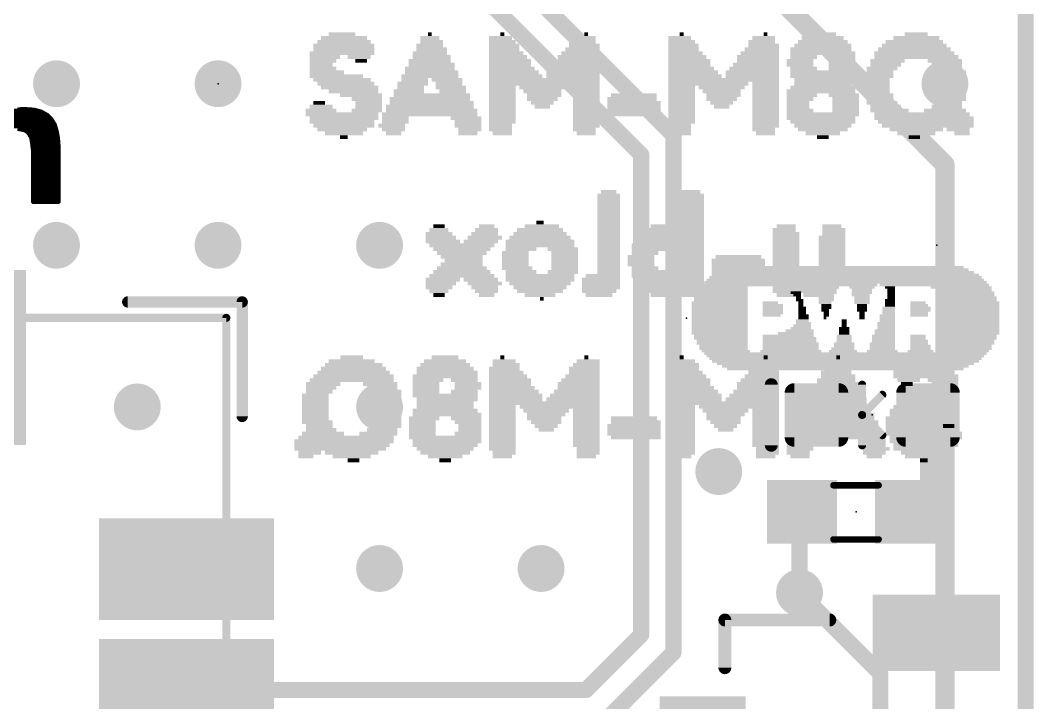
# Model space of a CAD drawing. Extents: x -38 to 69, y -21 to 41.
# Drawn here: x 24.83 to 40.77, y 22.02 to 32.75 of the extents above; entities that cross this region are included whole.
import ezdxf

# ---------------------------------------------------------------- set-up
doc = ezdxf.new("R2010")
doc.units = 0
for name, color, linetype in [('1', 12, 'CONTINUOUS'), ('16', 53, 'CONTINUOUS'), ('18', 110, 'CONTINUOUS'), ('20', 53, 'CONTINUOUS'), ('21', 41, 'CONTINUOUS'), ('22', 40, 'CONTINUOUS'), ('23', 53, 'CONTINUOUS'), ('24', 53, 'CONTINUOUS'), ('51', 53, 'CONTINUOUS')]:
    doc.layers.add(name, color=color, linetype=linetype)

# ---------------------------------------------------------------- blocks, each defined once
blk = doc.blocks.new('RECT160000X160000R30')
at = {"const_width": 0.15}
blk.add_lwpolyline([(0.425, -0.35), (0.425, 0.35, 0.4142), (0.35, 0.425), (-0.35, 0.425, 0.4142), (-0.425, 0.35), (-0.425, -0.35, 0.4142), (-0.35, -0.425), (0.35, -0.425, 0.4142)], format="xyb", close=True, dxfattribs=at)
blk.add_solid([(-0.3754, -0.3754), (0.3754, -0.3754), (-0.3754, 0.3754), (0.3754, 0.3754)])
blk = doc.blocks.new('RECT')
blk.add_solid([(-0.5, -0.5), (0.5, -0.5), (-0.5, 0.5), (0.5, 0.5)])
blk = doc.blocks.new('ROUNDV')
at = {"const_width": 0.5}
blk.add_lwpolyline([(0, -0.25, 1), (0, 0.25, 1), (0, -0.25)], format="xyb", dxfattribs=at)

msp = doc.modelspace()

# ---------------------------------------------------------------- linework, layer by layer
at = {"layer": '1', "const_width": 0.254}
for points in [[(40.64, 40.64), (40.64, 0)], [(35.1028, 30.9372), (31.33, 34.71)], [(31.4459, 33.782), (34.5948, 30.6331)], [(35.1028, 22.8092), (35.1028, 30.9372)], [(34.5948, 23.0886), (34.5948, 30.6331)], [(39.104, 26.543), (39.104, 25.3)], [(39.104, 25.3), (38.823, 25.019)], [(37.123, 25.019), (37.084, 24.98)], [(37.084, 24.98), (37.084, 23.749)], [(33.7262, 22.22), (34.5948, 23.0886)], [(32.6136, 20.32), (35.1028, 22.8092)], [(27.445, 22.22), (33.7262, 22.22)]]:
    msp.add_lwpolyline(points, dxfattribs=at)
at = {"layer": '1', "const_width": 0.127}
for points in [[(35.1663, 30.9372, 1), (35.0393, 30.9372)], [(35.0579, 30.8923, 1), (35.1477, 30.9821)], [(34.6583, 30.6331, 1), (34.5313, 30.6331)], [(34.5499, 30.5882, 1), (34.6397, 30.678)], [(39.1675, 26.543, 1), (39.0405, 26.543)], [(39.0405, 25.3, 1), (39.1675, 25.3)], [(39.1489, 25.2551, 1), (39.0591, 25.3449)], [(37.1475, 24.98, 1), (37.0205, 24.98)], [(37.0391, 25.0249, 1), (37.1289, 24.9351)], [(37.1679, 24.9741, 1), (37.0781, 25.0639)], [(38.7781, 25.0639, 1), (38.8679, 24.9741)], [(37.0205, 23.749, 1), (37.1475, 23.749)], [(34.5313, 23.0886, 1), (34.6583, 23.0886)], [(34.6397, 23.0437, 1), (34.5499, 23.1335)], [(35.0393, 22.8092, 1), (35.1663, 22.8092)], [(35.1477, 22.7643, 1), (35.0579, 22.8541)], [(27.445, 22.2835, 1), (27.445, 22.1565)], [(33.6813, 22.2649, 1), (33.7711, 22.1751)], [(33.7262, 22.1565, 1), (33.7262, 22.2835)]]:
    msp.add_lwpolyline(points, format="xyb", dxfattribs=at)
at = {"layer": '16'}
for points, const_width in [([(40.64, 40.64), (40.64, 0)], 0.254), ([(39.37, 30.48), (31.8262, 38.0238)], 0.3048), ([(39.37, 19.05), (39.37, 30.48)], 0.3048), ([(37.084, 23.749), (38.354, 22.479)], 0.254), ([(38.354, 22.479), (38.354, 15.494)], 0.254)]:
    msp.add_lwpolyline(points, dxfattribs=dict(at, const_width=const_width))
for points, const_width in [([(39.4462, 30.48, 1), (39.2938, 30.48)], 0.1524), ([(39.3161, 30.4261, 1), (39.4239, 30.5339)], 0.1524), ([(37.1289, 23.7939, 1), (37.0391, 23.7041)], 0.127), ([(38.4175, 22.479, 1), (38.2905, 22.479)], 0.127), ([(38.3091, 22.4341, 1), (38.3989, 22.5239)], 0.127)]:
    msp.add_lwpolyline(points, format="xyb", dxfattribs=dict(at, const_width=const_width))
at = {"layer": '20', "const_width": 0.2032}
msp.add_lwpolyline([(40.64, 40.64), (40.64, 0)], dxfattribs=at)
at = {"layer": '21'}
for points, const_width in [([(24.5895, 31.242), (25.261, 31.242)], 0.0762), ([(24.7336, 31.3182), (25.1123, 31.3182)], 0.0762), ([(24.787, 31.336), (24.847, 31.346)], 0.0762), ([(24.847, 31.346), (24.907, 31.346)], 0.0762), ([(24.907, 31.346), (25.047, 31.336)], 0.0762), ([(25.047, 31.336), (25.157, 31.306)], 0.0762), ([(25.157, 31.306), (25.247, 31.256)], 0.0762), ([(25.247, 31.256), (25.317, 31.186)], 0.0762), ([(24.097, 31.0896), (25.3719, 31.0896)], 0.0762), ([(24.5102, 31.1658), (25.3296, 31.1658)], 0.0762), ([(24.847, 31.036), (24.787, 31.046)], 0.0762), ([(25.317, 31.186), (25.367, 31.106)], 0.0762), ([(25.367, 31.106), (25.397, 31.006)], 0.0762), ([(24.897, 31.026), (24.847, 31.036)], 0.0762), ([(24.947, 30.996), (24.897, 31.026)], 0.0762), ([(24.918, 31.0134), (25.3948, 31.0134)], 0.0762), ([(24.977, 30.956), (24.947, 30.996)], 0.0762), ([(25.007, 30.906), (24.977, 30.956)], 0.0762), ([(24.9883, 30.9372), (25.4095, 30.9372)], 0.0762), ([(25.017, 30.846), (25.007, 30.906)], 0.0762), ([(25.397, 31.006), (25.417, 30.896)], 0.0762), ([(25.417, 30.896), (25.427, 30.766)], 0.0762), ([(25.0145, 30.861), (25.4197, 30.861)], 0.0762), ([(25.027, 30.776), (25.017, 30.846)], 0.0762), ([(25.0257, 30.7848), (25.4256, 30.7848)], 0.0762), ([(25.037, 30.696), (25.027, 30.776)], 0.0762), ([(25.427, 30.766), (25.427, 29.896)], 0.0762), ([(25.0354, 30.7086), (25.427, 30.7086)], 0.0762), ([(25.037, 29.896), (25.037, 30.696)], 0.0762), ([(25.037, 30.6324), (25.427, 30.6324)], 0.0762), ([(25.037, 30.5562), (25.427, 30.5562)], 0.0762), ([(25.037, 30.48), (25.427, 30.48)], 0.0762), ([(25.037, 30.4038), (25.427, 30.4038)], 0.0762), ([(25.037, 30.3276), (25.427, 30.3276)], 0.0762), ([(25.037, 30.2514), (25.427, 30.2514)], 0.0762), ([(25.037, 30.1752), (25.427, 30.1752)], 0.0762), ([(25.037, 30.099), (25.427, 30.099)], 0.0762), ([(25.037, 30.0228), (25.427, 30.0228)], 0.0762), ([(25.037, 29.9466), (25.427, 29.9466)], 0.0762), ([(25.427, 29.896), (25.037, 29.896)], 0.0762), ([(26.52, 28.32), (28.32, 28.32)], 0.1778), ([(28.32, 28.32), (28.32, 26.52)], 0.1778), ([(36.6395, 26.0668), (36.6395, 27.0192)], 0.2032), ([(35.91, 22.57), (35.91, 23.32)], 0.2032), ([(35.91, 23.32), (37.56, 23.32)], 0.2032)]:
    msp.add_lwpolyline(points, dxfattribs=dict(at, const_width=const_width))
for points, const_width in [([(24.847, 31.3651, 1), (24.847, 31.327)], 0.0381), ([(24.8501, 31.3272, 1), (24.8439, 31.3648)], 0.0381), ([(24.9084, 31.365, 1), (24.9056, 31.327)], 0.0381), ([(24.907, 31.327, 1), (24.907, 31.3651)], 0.0381), ([(25.052, 31.3544, 1), (25.042, 31.3176)], 0.0381), ([(25.0456, 31.317, 1), (25.0484, 31.355)], 0.0381), ([(25.1123, 31.2992, 1), (25.1123, 31.3373)], 0.0381), ([(25.1663, 31.3227, 1), (25.1477, 31.2893)], 0.0381), ([(25.152, 31.2876, 1), (25.162, 31.3244)], 0.0381), ([(25.2605, 31.2695, 1), (25.2335, 31.2425)], 0.0381), ([(25.2377, 31.2393, 1), (25.2563, 31.2727)], 0.0381), ([(25.261, 31.223, 1), (25.261, 31.2611)], 0.0381), ([(25.3332, 31.1961, 1), (25.3008, 31.1759)], 0.0381), ([(25.3035, 31.1725, 1), (25.3305, 31.1995)], 0.0381), ([(25.3296, 31.1468, 1), (25.3296, 31.1849)], 0.0381), ([(25.3852, 31.1115, 1), (25.3488, 31.1005)], 0.0381), ([(25.3508, 31.0959, 1), (25.3832, 31.1161)], 0.0381), ([(25.3719, 31.0706, 1), (25.3719, 31.1087)], 0.0381), ([(24.8507, 31.0547, 1), (24.8433, 31.0173)], 0.0381), ([(24.8439, 31.0172, 1), (24.8501, 31.0548)], 0.0381), ([(24.9068, 31.0423, 1), (24.8872, 31.0097)], 0.0381), ([(24.8933, 31.0073, 1), (24.9007, 31.0447)], 0.0381), ([(24.918, 31.0325, 1), (24.918, 30.9944)], 0.0381), ([(24.9622, 31.0074, 1), (24.9318, 30.9846)], 0.0381), ([(24.9372, 30.9797, 1), (24.9568, 31.0123)], 0.0381), ([(24.9933, 30.9658, 1), (24.9607, 30.9462)], 0.0381), ([(24.9618, 30.9446, 1), (24.9922, 30.9674)], 0.0381), ([(24.9883, 30.9563, 1), (24.9883, 30.9182)], 0.0381), ([(25.0258, 30.9091, 1), (24.9882, 30.9029)], 0.0381), ([(24.9907, 30.8962, 1), (25.0233, 30.9158)], 0.0381), ([(25.4157, 31.0094, 1), (25.3783, 31.0026)], 0.0381), ([(25.3788, 31.0005, 1), (25.4152, 31.0115)], 0.0381), ([(25.3948, 30.9944, 1), (25.3948, 31.0325)], 0.0381), ([(25.436, 30.8975, 1), (25.398, 30.8945)], 0.0381), ([(25.3983, 30.8926, 1), (25.4357, 30.8994)], 0.0381), ([(25.4095, 30.9182, 1), (25.4095, 30.9563)], 0.0381), ([(25.0145, 30.8801, 1), (25.0145, 30.842)], 0.0381), ([(25.0359, 30.8487, 1), (24.9981, 30.8433)], 0.0381), ([(24.9982, 30.8429, 1), (25.0358, 30.8491)], 0.0381), ([(25.0257, 30.8039, 1), (25.0257, 30.7658)], 0.0381), ([(25.0459, 30.7784, 1), (25.0081, 30.7736)], 0.0381), ([(25.0081, 30.7733, 1), (25.0459, 30.7787)], 0.0381), ([(25.446, 30.766, 1), (25.4079, 30.766)], 0.0381), ([(25.408, 30.7645, 1), (25.446, 30.7675)], 0.0381), ([(25.4197, 30.842, 1), (25.4197, 30.8801)], 0.0381), ([(25.4256, 30.7658, 1), (25.4256, 30.8039)], 0.0381), ([(25.0354, 30.7277, 1), (25.0354, 30.6896)], 0.0381), ([(25.037, 30.6515, 1), (25.037, 30.6134)], 0.0381), ([(25.0561, 30.696, 1), (25.018, 30.696)], 0.0381), ([(25.0181, 30.6936, 1), (25.0559, 30.6984)], 0.0381), ([(25.427, 30.6896, 1), (25.427, 30.7277)], 0.0381), ([(25.427, 30.6134, 1), (25.427, 30.6515)], 0.0381), ([(25.037, 30.5753, 1), (25.037, 30.5372)], 0.0381), ([(25.037, 30.4991, 1), (25.037, 30.461)], 0.0381), ([(25.037, 30.4229, 1), (25.037, 30.3848)], 0.0381), ([(25.427, 30.5372, 1), (25.427, 30.5753)], 0.0381), ([(25.427, 30.461, 1), (25.427, 30.4991)], 0.0381), ([(25.427, 30.3848, 1), (25.427, 30.4229)], 0.0381), ([(25.037, 30.3467, 1), (25.037, 30.3086)], 0.0381), ([(25.037, 30.2705, 1), (25.037, 30.2324)], 0.0381), ([(25.427, 30.3086, 1), (25.427, 30.3467)], 0.0381), ([(25.427, 30.2324, 1), (25.427, 30.2705)], 0.0381), ([(25.037, 30.1943, 1), (25.037, 30.1562)], 0.0381), ([(25.037, 30.1181, 1), (25.037, 30.08)], 0.0381), ([(25.427, 30.1562, 1), (25.427, 30.1943)], 0.0381), ([(25.427, 30.08, 1), (25.427, 30.1181)], 0.0381), ([(25.037, 30.0419, 1), (25.037, 30.0038)], 0.0381), ([(25.037, 29.9657, 1), (25.037, 29.9276)], 0.0381), ([(25.427, 30.0038, 1), (25.427, 30.0419)], 0.0381), ([(25.427, 29.9276, 1), (25.427, 29.9657)], 0.0381), ([(25.037, 29.9151, 1), (25.037, 29.877)], 0.0381), ([(25.018, 29.896, 1), (25.0561, 29.896)], 0.0381), ([(25.4079, 29.896, 1), (25.446, 29.896)], 0.0381), ([(25.427, 29.877, 1), (25.427, 29.9151)], 0.0381), ([(26.52, 28.3645, 1), (26.52, 28.2755)], 0.0889), ([(28.3645, 28.32, 1), (28.2755, 28.32)], 0.0889), ([(28.32, 28.2755, 1), (28.32, 28.3645)], 0.0889), ([(36.6903, 27.0192, 1), (36.5887, 27.0192)], 0.1016), ([(28.2755, 26.52, 1), (28.3645, 26.52)], 0.0889), ([(36.5887, 26.0668, 1), (36.6903, 26.0668)], 0.1016), ([(35.9608, 23.32, 1), (35.8592, 23.32)], 0.1016), ([(35.91, 23.3708, 1), (35.91, 23.2692)], 0.1016), ([(37.56, 23.2692, 1), (37.56, 23.3708)], 0.1016), ([(35.8592, 22.57, 1), (35.9608, 22.57)], 0.1016)]:
    msp.add_lwpolyline(points, format="xyb", dxfattribs=dict(at, const_width=const_width))
at = {"layer": '23'}
for p in [(27.94, 31.75), (35.306, 28.067), (38.227, 26.543), (37.973, 25.019)]:
    msp.add_point(p, dxfattribs=at)
at = {"layer": '24'}
msp.add_point((39.243, 29.21), dxfattribs=at)
at = {"layer": '51'}
for points, const_width in [([(12.57, 28.07), (28.07, 28.07)], 0.127), ([(28.07, 28.07), (28.07, 12.57)], 0.127), ([(38.0682, 26.543), (38.0682, 27.0192)], 0.127), ([(38.0682, 26.543), (38.3858, 26.8605)], 0.127), ([(38.0682, 26.0668), (38.0682, 26.543)], 0.127), ([(38.0682, 26.543), (38.3858, 26.2255)], 0.127), ([(38.329, 25.438), (37.617, 25.438)], 0.1016), ([(38.329, 24.587), (37.617, 24.587)], 0.1016)]:
    msp.add_lwpolyline(points, dxfattribs=dict(at, const_width=const_width))
for points, const_width in [([(28.1017, 28.07, 1), (28.0383, 28.07)], 0.0635), ([(28.07, 28.0383, 1), (28.07, 28.1017)], 0.0635), ([(38.1, 27.0192, 1), (38.0365, 27.0192)], 0.0635), ([(38.4082, 26.838, 1), (38.3633, 26.883)], 0.0635), ([(38.1, 26.543, 1), (38.0365, 26.543)], 0.0635), ([(38.0907, 26.5655, 1), (38.0458, 26.5205)], 0.0635), ([(38.0458, 26.5655, 1), (38.0907, 26.5205)], 0.0635), ([(38.0365, 26.543, 1), (38.1, 26.543)], 0.0635), ([(38.3633, 26.203, 1), (38.4082, 26.248)], 0.0635), ([(38.0365, 26.0668, 1), (38.1, 26.0668)], 0.0635), ([(37.617, 25.4634, 1), (37.617, 25.4126)], 0.0508), ([(38.329, 25.4126, 1), (38.329, 25.4634)], 0.0508), ([(37.617, 24.6124, 1), (37.617, 24.5616)], 0.0508), ([(38.329, 24.5616, 1), (38.329, 24.6124)], 0.0508)]:
    msp.add_lwpolyline(points, format="xyb", dxfattribs=dict(at, const_width=const_width))

# ---------------------------------------------------------------- block references
at = {"layer": '1'}
for p, xscale, yscale, rotation in [((24.12, 27.445), 2.75, 1.6, 270), ((39.235, 23.12), 1.2, 2, 90), ((35.56, 21.82), 0.6, 1.35, 90)]:
    msp.add_blockref('RECT', p, dxfattribs=dict(at, xscale=xscale, yscale=yscale, rotation=rotation))
at = {"layer": '1', "rotation": 90}
for p in [(37.35, 26.543), (39.104, 26.543)]:
    msp.add_blockref('RECT160000X160000R30', p, dxfattribs=at)
at = {"layer": '1', "xscale": 1.1, "rotation": 180}
for p in [(37.123, 25.019), (38.823, 25.019)]:
    msp.add_blockref('RECT', p, dxfattribs=at)
at = {"layer": '1', "xscale": 2.75, "yscale": 1.6}
for p in [(27.445, 24.12), (27.445, 22.22)]:
    msp.add_blockref('RECT', p, dxfattribs=at)
at = {"layer": '18', "xscale": 0.7366, "yscale": 0.7366}
for p in [(25.4, 31.75), (25.4, 31.75), (27.94, 31.75), (27.94, 31.75), (39.37, 31.75), (39.37, 31.75), (25.4, 29.21), (25.4, 29.21), (27.94, 29.21), (27.94, 29.21), (30.48, 29.21), (30.48, 29.21), (26.67, 26.67), (26.67, 26.67), (30.48, 26.67), (30.48, 26.67), (35.814, 25.654), (35.814, 25.654), (30.48, 24.13), (30.48, 24.13), (33.02, 24.13), (33.02, 24.13), (37.084, 23.749), (37.084, 23.749)]:
    msp.add_blockref('ROUNDV', p, dxfattribs=at)
at = {"layer": '21'}
for p, xscale, yscale in [((29.89, 32.53), 0.42, 0.06), ((31.27, 32.53), 0.06, 0.06), ((32.41, 32.53), 0.06, 0.06), ((33.73, 32.53), 0.06, 0.06), ((35.23, 32.53), 0.06, 0.06), ((36.55, 32.53), 0.06, 0.06), ((37.45, 32.53), 0.42, 0.06), ((38.92, 32.53), 0.36, 0.06), ((29.92, 32.35), 0.96, 0.06), ((29.92, 32.41), 0.84, 0.06), ((29.92, 32.47), 0.72, 0.06), ((31.27, 32.35), 0.42, 0.06), ((31.27, 32.47), 0.3, 0.06), ((31.3, 32.41), 0.36, 0.06), ((32.38, 32.47), 0.36, 0.06), ((32.41, 32.41), 0.42, 0.06), ((32.44, 32.35), 0.48, 0.06), ((33.67, 32.41), 0.42, 0.06), ((33.7, 32.35), 0.48, 0.06), ((33.7, 32.47), 0.36, 0.06), ((35.2, 32.47), 0.36, 0.06), ((35.23, 32.41), 0.42, 0.06), ((35.26, 32.35), 0.48, 0.06), ((36.49, 32.41), 0.42, 0.06), ((36.52, 32.35), 0.48, 0.06), ((36.52, 32.47), 0.36, 0.06), ((37.45, 32.35), 0.9, 0.06), ((37.45, 32.41), 0.78, 0.06), ((37.45, 32.47), 0.66, 0.06), ((38.89, 32.35), 1.02, 0.06), ((38.89, 32.41), 0.9, 0.06), ((38.92, 32.47), 0.72, 0.06), ((29.89, 32.23), 1.02, 0.06), ((29.62, 32.17), 0.48, 0.06), ((29.92, 32.29), 0.96, 0.06), ((30.16, 32.17), 0.36, 0.06), ((31.27, 32.23), 0.54, 0.06), ((31.3, 32.17), 0.6, 0.06), ((31.3, 32.29), 0.48, 0.06), ((32.44, 32.29), 0.48, 0.06), ((32.47, 32.23), 0.54, 0.06), ((32.5, 32.17), 0.6, 0.06), ((33.61, 32.17), 0.66, 0.06), ((33.64, 32.23), 0.6, 0.06), ((33.67, 32.29), 0.54, 0.06), ((35.26, 32.29), 0.48, 0.06), ((35.29, 32.23), 0.54, 0.06), ((35.32, 32.17), 0.6, 0.06), ((36.43, 32.17), 0.66, 0.06), ((36.46, 32.23), 0.6, 0.06), ((36.49, 32.29), 0.54, 0.06), ((37.42, 32.29), 0.96, 0.06), ((37.45, 32.23), 1.02, 0.06), ((37.15, 32.17), 0.42, 0.06), ((37.72, 32.17), 0.48, 0.06), ((38.89, 32.23), 1.26, 0.06), ((38.92, 32.17), 1.32, 0.06), ((38.89, 32.29), 1.14, 0.06), ((29.59, 32.11), 0.42, 0.06), ((29.56, 32.05), 0.36, 0.06), ((30.19, 32.11), 0.18, 0.06), ((31.27, 32.11), 0.66, 0.06), ((31.3, 32.05), 0.72, 0.06), ((32.53, 32.11), 0.66, 0.06), ((32.53, 32.05), 0.66, 0.06), ((33.58, 32.05), 0.72, 0.06), ((33.61, 32.11), 0.66, 0.06), ((35.35, 32.11), 0.66, 0.06), ((35.35, 32.05), 0.66, 0.06), ((36.4, 32.05), 0.72, 0.06), ((36.43, 32.11), 0.66, 0.06), ((37.09, 32.11), 0.42, 0.06), ((37.09, 32.05), 0.42, 0.06), ((37.75, 32.11), 0.42, 0.06), ((37.75, 32.05), 0.42, 0.06), ((38.47, 32.11), 0.54, 0.06), ((38.44, 32.05), 0.48, 0.06), ((39.37, 32.11), 0.54, 0.06), ((39.4, 32.05), 0.48, 0.06), ((29.59, 31.99), 0.42, 0.06), ((29.65, 31.93), 0.54, 0.06), ((29.8, 31.87), 0.84, 0.06), ((31.27, 31.87), 0.9, 0.06), ((31.27, 31.99), 0.78, 0.06), ((31.3, 31.93), 0.84, 0.06), ((32.56, 31.99), 0.72, 0.06), ((32.59, 31.93), 0.78, 0.06), ((32.62, 31.87), 0.84, 0.06), ((33.52, 31.93), 0.84, 0.06), ((33.52, 31.87), 0.84, 0.06), ((33.55, 31.99), 0.78, 0.06), ((35.38, 31.99), 0.72, 0.06), ((35.41, 31.93), 0.78, 0.06), ((35.44, 31.87), 0.84, 0.06), ((36.34, 31.93), 0.84, 0.06), ((36.34, 31.87), 0.84, 0.06), ((36.37, 31.99), 0.78, 0.06), ((37.15, 31.99), 0.42, 0.06), ((37.45, 31.93), 1.02, 0.06), ((37.42, 31.87), 0.96, 0.06), ((37.75, 31.99), 0.42, 0.06), ((38.38, 31.99), 0.48, 0.06), ((38.35, 31.93), 0.42, 0.06), ((38.35, 31.87), 0.42, 0.06), ((39.43, 31.99), 0.42, 0.06), ((39.49, 31.93), 0.42, 0.06), ((39.49, 31.87), 0.42, 0.06), ((29.89, 31.81), 0.9, 0.06), ((29.95, 31.75), 0.9, 0.06), ((30.01, 31.69), 0.9, 0.06), ((31, 31.75), 0.48, 0.06), ((30.97, 31.69), 0.42, 0.06), ((31.03, 31.81), 0.42, 0.06), ((31.54, 31.81), 0.48, 0.06), ((31.57, 31.75), 0.42, 0.06), ((31.6, 31.69), 0.48, 0.06), ((33.07, 31.81), 1.74, 0.06), ((32.83, 31.75), 1.26, 0.06), ((32.41, 31.69), 0.42, 0.06), ((33.04, 31.69), 0.72, 0.06), ((33.73, 31.75), 0.42, 0.06), ((33.73, 31.69), 0.42, 0.06), ((35.89, 31.81), 1.74, 0.06), ((35.65, 31.75), 1.26, 0.06), ((35.23, 31.69), 0.42, 0.06), ((35.86, 31.69), 0.72, 0.06), ((36.55, 31.75), 0.42, 0.06), ((36.55, 31.69), 0.42, 0.06), ((37.45, 31.69), 1.02, 0.06), ((37.45, 31.81), 0.9, 0.06), ((37.45, 31.75), 0.9, 0.06), ((38.32, 31.81), 0.36, 0.06), ((38.32, 31.75), 0.36, 0.06), ((38.32, 31.69), 0.36, 0.06), ((39.49, 31.81), 0.42, 0.06), ((39.49, 31.75), 0.42, 0.06), ((39.49, 31.69), 0.42, 0.06), ((30.07, 31.63), 0.78, 0.06), ((30.19, 31.57), 0.66, 0.06), ((30.94, 31.63), 0.48, 0.06), ((31.3, 31.57), 1.2, 0.06), ((31.63, 31.63), 0.42, 0.06), ((32.41, 31.63), 0.42, 0.06), ((32.41, 31.57), 0.42, 0.06), ((33.04, 31.63), 0.6, 0.06), ((33.07, 31.57), 0.54, 0.06), ((33.73, 31.63), 0.42, 0.06), ((33.73, 31.57), 0.42, 0.06), ((34.48, 31.57), 0.72, 0.06), ((35.23, 31.63), 0.42, 0.06), ((35.23, 31.57), 0.42, 0.06), ((35.86, 31.63), 0.6, 0.06), ((35.89, 31.57), 0.54, 0.06), ((36.55, 31.63), 0.42, 0.06), ((36.55, 31.57), 0.42, 0.06), ((37.42, 31.63), 1.08, 0.06), ((37.12, 31.57), 0.48, 0.06), ((37.78, 31.57), 0.48, 0.06), ((38.32, 31.63), 0.36, 0.06), ((38.35, 31.57), 0.42, 0.06), ((39.49, 31.63), 0.42, 0.06), ((39.49, 31.57), 0.42, 0.06), ((29.56, 31.39), 0.36, 0.06), ((29.53, 31.45), 0.18, 0.06), ((30.28, 31.51), 0.48, 0.06), ((30.31, 31.45), 0.42, 0.06), ((30.31, 31.39), 0.42, 0.06), ((31.27, 31.39), 1.38, 0.06), ((31.27, 31.51), 1.26, 0.06), ((31.3, 31.45), 1.32, 0.06), ((32.41, 31.51), 0.42, 0.06), ((32.41, 31.45), 0.42, 0.06), ((32.41, 31.39), 0.42, 0.06), ((33.04, 31.51), 0.48, 0.06), ((33.04, 31.45), 0.36, 0.06), ((33.04, 31.39), 0.24, 0.06), ((33.73, 31.51), 0.42, 0.06), ((33.73, 31.45), 0.42, 0.06), ((33.73, 31.39), 0.42, 0.06), ((34.45, 31.51), 0.78, 0.06), ((34.48, 31.45), 0.84, 0.06), ((34.48, 31.39), 0.84, 0.06), ((35.23, 31.51), 0.42, 0.06), ((35.23, 31.45), 0.42, 0.06), ((35.23, 31.39), 0.42, 0.06), ((35.86, 31.51), 0.48, 0.06), ((35.86, 31.45), 0.36, 0.06), ((35.86, 31.39), 0.24, 0.06), ((36.55, 31.51), 0.42, 0.06), ((36.55, 31.45), 0.42, 0.06), ((36.55, 31.39), 0.42, 0.06), ((37.09, 31.51), 0.42, 0.06), ((37.06, 31.45), 0.36, 0.06), ((37.06, 31.39), 0.36, 0.06), ((37.81, 31.51), 0.42, 0.06), ((37.81, 31.45), 0.42, 0.06), ((37.81, 31.39), 0.42, 0.06), ((38.35, 31.51), 0.42, 0.06), ((38.38, 31.45), 0.48, 0.06), ((38.44, 31.39), 0.48, 0.06), ((39.4, 31.39), 0.48, 0.06), ((39.46, 31.51), 0.48, 0.06), ((39.43, 31.45), 0.42, 0.06), ((29.56, 31.33), 0.48, 0.06), ((29.89, 31.27), 1.14, 0.06), ((29.92, 31.21), 1.08, 0.06), ((30.28, 31.33), 0.48, 0.06), ((31.27, 31.27), 1.5, 0.06), ((30.73, 31.21), 0.42, 0.06), ((31.3, 31.33), 1.44, 0.06), ((31.84, 31.21), 0.48, 0.06), ((32.41, 31.33), 0.42, 0.06), ((32.41, 31.27), 0.42, 0.06), ((32.41, 31.21), 0.42, 0.06), ((33.73, 31.33), 0.42, 0.06), ((33.73, 31.27), 0.42, 0.06), ((33.73, 31.21), 0.42, 0.06), ((34.48, 31.33), 0.84, 0.06), ((34.45, 31.27), 0.78, 0.06), ((35.23, 31.33), 0.42, 0.06), ((35.23, 31.27), 0.42, 0.06), ((35.23, 31.21), 0.42, 0.06), ((36.55, 31.33), 0.42, 0.06), ((36.55, 31.27), 0.42, 0.06), ((36.55, 31.21), 0.42, 0.06), ((37.09, 31.33), 0.42, 0.06), ((37.45, 31.27), 1.14, 0.06), ((37.42, 31.21), 1.08, 0.06), ((37.81, 31.33), 0.42, 0.06), ((38.5, 31.33), 0.6, 0.06), ((39.01, 31.27), 1.5, 0.06), ((39.04, 31.21), 1.56, 0.06), ((39.37, 31.33), 0.66, 0.06), ((29.89, 31.15), 1.02, 0.06), ((29.92, 31.09), 0.96, 0.06), ((30.67, 31.09), 0.42, 0.06), ((30.73, 31.15), 0.42, 0.06), ((31.87, 31.15), 0.42, 0.06), ((31.87, 31.09), 0.42, 0.06), ((32.41, 31.15), 0.42, 0.06), ((32.38, 31.09), 0.36, 0.06), ((33.73, 31.15), 0.42, 0.06), ((33.73, 31.09), 0.42, 0.06), ((35.23, 31.15), 0.42, 0.06), ((35.2, 31.09), 0.36, 0.06), ((36.55, 31.15), 0.42, 0.06), ((36.55, 31.09), 0.42, 0.06), ((37.45, 31.15), 1.02, 0.06), ((37.45, 31.09), 0.9, 0.06), ((39.07, 31.15), 1.5, 0.06), ((39.1, 31.09), 1.44, 0.06), ((29.89, 31.03), 0.78, 0.06), ((29.92, 30.97), 0.6, 0.06), ((29.92, 30.91), 0.12, 0.06), ((30.7, 31.03), 0.36, 0.06), ((30.7, 30.97), 0.24, 0.06), ((31.9, 31.03), 0.36, 0.06), ((31.87, 30.97), 0.3, 0.06), ((32.38, 31.03), 0.36, 0.06), ((32.41, 30.97), 0.3, 0.06), ((33.7, 31.03), 0.36, 0.06), ((33.73, 30.97), 0.3, 0.06), ((35.2, 31.03), 0.36, 0.06), ((35.23, 30.97), 0.3, 0.06), ((36.52, 31.03), 0.36, 0.06), ((36.55, 30.97), 0.3, 0.06), ((37.45, 31.03), 0.78, 0.06), ((37.45, 30.97), 0.54, 0.06), ((37.45, 30.91), 0.18, 0.06), ((38.92, 31.03), 0.84, 0.06), ((38.92, 30.97), 0.6, 0.06), ((38.89, 30.91), 0.18, 0.06), ((39.58, 31.03), 0.36, 0.06), ((39.64, 30.97), 0.24, 0.06), ((37.806, 28.827), 3.88, 0.04), ((37.806, 28.867), 3.72, 0.04), ((37.806, 28.667), 4.36, 0.04), ((37.806, 28.707), 4.28, 0.04), ((37.806, 28.747), 4.2, 0.04), ((37.806, 28.787), 4.04, 0.04), ((35.886, 28.547), 0.76, 0.04), ((36.386, 28.587), 1.68, 0.04), ((37.806, 28.627), 4.44, 0.04), ((36.986, 28.547), 0.32, 0.04), ((37.786, 28.587), 1.04, 0.04), ((37.506, 28.547), 0.4, 0.04), ((38.066, 28.547), 0.4, 0.04), ((39.206, 28.587), 1.72, 0.04), ((38.506, 28.547), 0.16, 0.04), ((39.626, 28.547), 0.96, 0.04), ((35.846, 28.387), 0.84, 0.04), ((35.866, 28.467), 0.8, 0.04), ((35.866, 28.427), 0.8, 0.04), ((35.886, 28.507), 0.76, 0.04), ((37.006, 28.507), 0.2, 0.04), ((37.026, 28.467), 0.16, 0.04), ((37.046, 28.427), 0.12, 0.04), ((37.066, 28.387), 0.08, 0.04), ((37.506, 28.507), 0.32, 0.04), ((37.506, 28.467), 0.32, 0.04), ((37.486, 28.427), 0.28, 0.04), ((37.506, 28.387), 0.24, 0.04), ((38.066, 28.507), 0.32, 0.04), ((38.066, 28.467), 0.32, 0.04), ((38.046, 28.427), 0.28, 0.04), ((38.066, 28.387), 0.24, 0.04), ((38.526, 28.507), 0.12, 0.04), ((38.526, 28.467), 0.12, 0.04), ((38.526, 28.427), 0.12, 0.04), ((38.526, 28.387), 0.12, 0.04), ((39.666, 28.507), 0.88, 0.04), ((39.706, 28.467), 0.88, 0.04), ((39.726, 28.427), 0.84, 0.04), ((39.766, 28.387), 0.84, 0.04), ((35.826, 28.307), 0.88, 0.04), ((35.826, 28.267), 0.88, 0.04), ((35.826, 28.227), 0.88, 0.04), ((35.846, 28.347), 0.84, 0.04), ((36.626, 28.307), 0.24, 0.04), ((36.666, 28.267), 0.32, 0.04), ((36.666, 28.227), 0.32, 0.04), ((37.086, 28.347), 0.12, 0.04), ((37.106, 28.307), 0.08, 0.04), ((37.106, 28.267), 0.08, 0.04), ((37.126, 28.227), 0.12, 0.04), ((37.506, 28.347), 0.24, 0.04), ((37.486, 28.307), 0.2, 0.04), ((37.506, 28.267), 0.16, 0.04), ((37.506, 28.227), 0.16, 0.04), ((38.066, 28.347), 0.24, 0.04), ((38.066, 28.307), 0.24, 0.04), ((38.066, 28.267), 0.16, 0.04), ((38.066, 28.227), 0.16, 0.04), ((38.486, 28.227), 0.2, 0.04), ((38.506, 28.347), 0.16, 0.04), ((38.506, 28.307), 0.16, 0.04), ((38.506, 28.267), 0.16, 0.04), ((38.946, 28.307), 0.24, 0.04), ((38.966, 28.267), 0.28, 0.04), ((38.986, 28.227), 0.32, 0.04), ((39.766, 28.347), 0.84, 0.04), ((39.786, 28.307), 0.88, 0.04), ((39.806, 28.267), 0.84, 0.04), ((39.806, 28.227), 0.84, 0.04), ((35.826, 28.187), 0.88, 0.04), ((35.826, 28.147), 0.88, 0.04), ((35.826, 28.107), 0.88, 0.04), ((35.826, 28.067), 0.88, 0.04), ((36.666, 28.187), 0.32, 0.04), ((36.666, 28.147), 0.32, 0.04), ((36.646, 28.107), 0.28, 0.04), ((37.126, 28.187), 0.12, 0.04), ((37.126, 28.147), 0.12, 0.04), ((37.146, 28.107), 0.16, 0.04), ((37.146, 28.067), 0.16, 0.04), ((37.486, 28.187), 0.12, 0.04), ((37.506, 28.147), 0.08, 0.04), ((37.506, 28.107), 0.08, 0.04), ((37.486, 28.067), 0.04, 0.04), ((38.066, 28.187), 0.16, 0.04), ((38.066, 28.147), 0.08, 0.04), ((38.066, 28.107), 0.08, 0.04), ((38.066, 28.067), 0.08, 0.04), ((38.466, 28.107), 0.24, 0.04), ((38.466, 28.067), 0.24, 0.04), ((38.486, 28.187), 0.2, 0.04), ((38.486, 28.147), 0.2, 0.04), ((38.986, 28.187), 0.32, 0.04), ((38.966, 28.147), 0.28, 0.04), ((38.966, 28.107), 0.28, 0.04), ((39.786, 28.067), 0.88, 0.04), ((39.806, 28.187), 0.84, 0.04), ((39.806, 28.147), 0.84, 0.04), ((39.806, 28.107), 0.84, 0.04), ((35.826, 28.027), 0.88, 0.04), ((35.826, 27.987), 0.88, 0.04), ((35.826, 27.947), 0.88, 0.04), ((35.826, 27.907), 0.88, 0.04), ((37.106, 27.907), 0.32, 0.04), ((37.126, 27.947), 0.28, 0.04), ((37.126, 28.027), 0.2, 0.04), ((37.146, 27.987), 0.24, 0.04), ((37.786, 27.907), 0.16, 0.04), ((37.786, 28.027), 0.08, 0.04), ((37.786, 27.987), 0.08, 0.04), ((37.786, 27.947), 0.08, 0.04), ((38.446, 27.987), 0.28, 0.04), ((38.446, 27.947), 0.28, 0.04), ((38.446, 27.907), 0.28, 0.04), ((38.466, 28.027), 0.24, 0.04), ((39.746, 27.947), 0.96, 0.04), ((39.746, 27.907), 0.96, 0.04), ((39.766, 27.987), 0.92, 0.04), ((39.786, 28.027), 0.88, 0.04), ((35.826, 27.867), 0.88, 0.04), ((35.826, 27.827), 0.88, 0.04), ((35.846, 27.787), 0.84, 0.04), ((35.846, 27.747), 0.84, 0.04), ((36.906, 27.787), 0.8, 0.04), ((36.926, 27.747), 0.84, 0.04), ((37.026, 27.827), 0.56, 0.04), ((37.086, 27.867), 0.44, 0.04), ((37.786, 27.787), 0.24, 0.04), ((37.786, 27.747), 0.24, 0.04), ((37.786, 27.867), 0.16, 0.04), ((37.786, 27.827), 0.16, 0.04), ((38.406, 27.787), 0.36, 0.04), ((38.406, 27.747), 0.36, 0.04), ((38.426, 27.867), 0.32, 0.04), ((38.426, 27.827), 0.32, 0.04), ((38.946, 27.787), 0.24, 0.04), ((38.946, 27.747), 0.24, 0.04), ((39.766, 27.867), 0.92, 0.04), ((39.766, 27.827), 0.92, 0.04), ((39.766, 27.787), 0.84, 0.04), ((39.766, 27.747), 0.84, 0.04), ((35.866, 27.707), 0.8, 0.04), ((35.866, 27.667), 0.8, 0.04), ((35.886, 27.627), 0.76, 0.04), ((35.886, 27.587), 0.76, 0.04), ((36.926, 27.707), 0.84, 0.04), ((36.946, 27.667), 0.88, 0.04), ((36.946, 27.627), 0.88, 0.04), ((36.946, 27.587), 0.88, 0.04), ((37.766, 27.587), 0.36, 0.04), ((37.786, 27.667), 0.32, 0.04), ((37.786, 27.627), 0.32, 0.04), ((37.786, 27.707), 0.24, 0.04), ((38.386, 27.667), 0.4, 0.04), ((38.386, 27.627), 0.4, 0.04), ((38.386, 27.587), 0.4, 0.04), ((38.406, 27.707), 0.36, 0.04), ((38.966, 27.707), 0.28, 0.04), ((38.966, 27.667), 0.28, 0.04), ((38.986, 27.627), 0.32, 0.04), ((38.986, 27.587), 0.32, 0.04), ((39.766, 27.707), 0.76, 0.04), ((39.766, 27.667), 0.76, 0.04), ((39.746, 27.627), 0.72, 0.04), ((39.746, 27.587), 0.72, 0.04), ((35.926, 27.547), 0.76, 0.04), ((37.806, 27.507), 4.44, 0.04), ((37.806, 27.467), 4.36, 0.04), ((37.806, 27.427), 4.28, 0.04), ((36.946, 27.547), 0.96, 0.04), ((37.766, 27.547), 0.44, 0.04), ((38.386, 27.547), 0.48, 0.04), ((38.986, 27.547), 0.4, 0.04), ((39.686, 27.547), 0.76, 0.04), ((37.806, 27.387), 4.2, 0.04), ((37.806, 27.347), 4.04, 0.04), ((37.806, 27.307), 3.88, 0.04), ((37.806, 27.267), 3.72, 0.04)]:
    msp.add_blockref('RECT', p, dxfattribs=dict(at, xscale=xscale, yscale=yscale))
at = {"layer": '22', "yscale": 0.06, "rotation": 180}
for p, xscale in [((34.083, 29.99), 0.36), ((34.083, 30.05), 0.24), ((35.373, 29.99), 0.42), ((35.373, 30.05), 0.3), ((34.083, 29.93), 0.36), ((34.083, 29.87), 0.36), ((34.083, 29.81), 0.36), ((35.373, 29.93), 0.42), ((35.373, 29.87), 0.42), ((35.373, 29.81), 0.42), ((34.083, 29.75), 0.36), ((34.083, 29.69), 0.36), ((34.083, 29.63), 0.36), ((35.373, 29.75), 0.42), ((35.373, 29.69), 0.42), ((35.373, 29.63), 0.42), ((31.413, 29.51), 0.18), ((32.163, 29.51), 0.24), ((33.033, 29.51), 0.54), ((33.003, 29.57), 0.12), ((34.083, 29.57), 0.36), ((34.083, 29.51), 0.36), ((34.923, 29.51), 0.36), ((35.373, 29.57), 0.42), ((35.373, 29.51), 0.42), ((36.873, 29.51), 0.3), ((37.593, 29.51), 0.3), ((31.413, 29.39), 0.42), ((31.443, 29.33), 0.48), ((31.413, 29.45), 0.3), ((32.133, 29.33), 0.54), ((32.133, 29.39), 0.42), ((32.163, 29.45), 0.36), ((33.003, 29.33), 0.96), ((33.003, 29.39), 0.84), ((33.003, 29.45), 0.72), ((34.083, 29.45), 0.36), ((34.083, 29.39), 0.36), ((34.083, 29.33), 0.36), ((35.073, 29.39), 1.02), ((35.073, 29.33), 1.02), ((35.133, 29.45), 0.9), ((36.843, 29.45), 0.36), ((36.873, 29.39), 0.42), ((36.873, 29.33), 0.42), ((37.593, 29.33), 0.42), ((37.623, 29.45), 0.36), ((37.623, 29.39), 0.36), ((31.473, 29.27), 0.54), ((31.773, 29.21), 1.02), ((31.773, 29.15), 0.9), ((32.073, 29.27), 0.54), ((33.003, 29.27), 1.08), ((33.003, 29.21), 1.08), ((32.703, 29.15), 0.48), ((33.363, 29.15), 0.48), ((34.083, 29.27), 0.36), ((34.083, 29.21), 0.36), ((34.083, 29.15), 0.36), ((35.013, 29.21), 1.14), ((35.013, 29.15), 1.14), ((35.043, 29.27), 1.08), ((36.873, 29.27), 0.42), ((36.873, 29.21), 0.42), ((36.873, 29.15), 0.42), ((37.593, 29.27), 0.42), ((37.593, 29.21), 0.42), ((37.593, 29.15), 0.42), ((31.773, 29.09), 0.78), ((31.773, 29.03), 0.66), ((32.613, 29.09), 0.42), ((32.613, 29.03), 0.42), ((33.393, 29.09), 0.42), ((33.393, 29.03), 0.42), ((34.083, 29.09), 0.36), ((34.083, 29.03), 0.36), ((34.593, 29.03), 0.42), ((34.653, 29.09), 0.42), ((35.343, 29.09), 0.48), ((35.373, 29.03), 0.42), ((36.123, 29.03), 0.72), ((36.873, 29.09), 0.42), ((36.873, 29.03), 0.42), ((37.593, 29.09), 0.42), ((37.593, 29.03), 0.42), ((31.773, 28.85), 0.78), ((31.773, 28.91), 0.66), ((31.803, 28.97), 0.6), ((32.613, 28.97), 0.42), ((32.613, 28.91), 0.42), ((32.643, 28.85), 0.48), ((33.393, 28.97), 0.42), ((33.393, 28.91), 0.42), ((33.393, 28.85), 0.42), ((34.083, 28.97), 0.36), ((34.083, 28.91), 0.36), ((34.083, 28.85), 0.36), ((34.593, 28.97), 0.42), ((34.593, 28.91), 0.42), ((34.653, 28.85), 0.42), ((35.343, 28.85), 0.48), ((35.373, 28.97), 0.42), ((35.373, 28.91), 0.42), ((36.123, 28.97), 0.84), ((36.123, 28.91), 0.84), ((36.123, 28.85), 0.84), ((36.873, 28.97), 0.42), ((36.873, 28.91), 0.42), ((36.873, 28.85), 0.42), ((37.593, 28.97), 0.42), ((37.593, 28.91), 0.42), ((37.593, 28.85), 0.42), ((31.473, 28.67), 0.54), ((31.773, 28.73), 1.02), ((31.773, 28.79), 0.9), ((32.073, 28.67), 0.54), ((32.703, 28.79), 0.48), ((33.003, 28.73), 1.08), ((33.003, 28.67), 1.08), ((33.363, 28.79), 0.48), ((33.963, 28.67), 0.6), ((33.993, 28.73), 0.54), ((34.083, 28.79), 0.36), ((35.013, 28.79), 1.14), ((35.013, 28.73), 1.14), ((35.043, 28.67), 1.08), ((36.123, 28.79), 0.84), ((36.093, 28.73), 0.78), ((37.233, 28.79), 1.14), ((37.203, 28.73), 1.08), ((37.203, 28.67), 1.08), ((31.443, 28.61), 0.48), ((31.413, 28.55), 0.42), ((32.133, 28.61), 0.54), ((32.133, 28.55), 0.42), ((33.003, 28.61), 0.96), ((33.003, 28.55), 0.84), ((33.963, 28.61), 0.6), ((33.963, 28.55), 0.6), ((35.043, 28.61), 1.08), ((35.073, 28.55), 1.02), ((37.173, 28.61), 1.02), ((37.173, 28.55), 1.02), ((31.413, 28.49), 0.3), ((31.413, 28.43), 0.18), ((32.163, 28.49), 0.36), ((32.163, 28.43), 0.24), ((33.003, 28.49), 0.72), ((33.003, 28.43), 0.48), ((33.033, 28.37), 0.06), ((33.933, 28.49), 0.54), ((33.933, 28.43), 0.42), ((35.133, 28.49), 0.9), ((34.923, 28.43), 0.36), ((35.373, 28.43), 0.3), ((37.113, 28.49), 0.9), ((36.873, 28.43), 0.3), ((37.323, 28.43), 0.36), ((30.041, 27.39), 0.72), ((30.041, 27.45), 0.36), ((31.511, 27.39), 0.66), ((31.511, 27.45), 0.42), ((32.441, 27.39), 0.36), ((32.411, 27.45), 0.06), ((33.761, 27.39), 0.36), ((33.731, 27.45), 0.06), ((35.261, 27.39), 0.36), ((35.231, 27.45), 0.06), ((36.581, 27.39), 0.36), ((36.551, 27.45), 0.06), ((37.691, 27.39), 0.3), ((37.691, 27.45), 0.06), ((39.041, 27.39), 0.72), ((39.071, 27.45), 0.42), ((30.071, 27.27), 1.02), ((30.071, 27.33), 0.9), ((31.511, 27.27), 0.9), ((31.511, 27.33), 0.78), ((32.441, 27.27), 0.48), ((32.471, 27.33), 0.42), ((33.701, 27.27), 0.48), ((33.731, 27.33), 0.42), ((35.261, 27.27), 0.48), ((35.291, 27.33), 0.42), ((36.521, 27.27), 0.48), ((36.551, 27.33), 0.42), ((37.661, 27.33), 0.36), ((37.691, 27.27), 0.42), ((39.041, 27.27), 0.96), ((39.041, 27.33), 0.84), ((30.041, 27.09), 1.32), ((30.071, 27.15), 1.26), ((30.071, 27.21), 1.14), ((31.511, 27.15), 1.02), ((31.241, 27.09), 0.48), ((31.541, 27.21), 0.96), ((31.811, 27.09), 0.42), ((32.471, 27.21), 0.54), ((32.501, 27.15), 0.6), ((32.531, 27.09), 0.66), ((33.641, 27.09), 0.6), ((33.671, 27.15), 0.54), ((33.701, 27.21), 0.48), ((35.291, 27.21), 0.54), ((35.321, 27.15), 0.6), ((35.351, 27.09), 0.66), ((36.461, 27.09), 0.6), ((36.491, 27.15), 0.54), ((36.521, 27.21), 0.48), ((37.661, 27.09), 0.6), ((37.661, 27.21), 0.48), ((37.691, 27.15), 0.54), ((39.041, 27.21), 0.96), ((39.071, 27.15), 1.02), ((38.801, 27.09), 0.36), ((39.341, 27.09), 0.48), ((29.591, 27.03), 0.54), ((29.561, 26.97), 0.48), ((29.531, 26.91), 0.42), ((30.491, 27.03), 0.54), ((30.521, 26.97), 0.48), ((30.581, 26.91), 0.48), ((31.211, 27.03), 0.42), ((31.211, 26.97), 0.42), ((31.211, 26.91), 0.42), ((31.811, 26.91), 0.42), ((31.871, 27.03), 0.42), ((31.871, 26.97), 0.42), ((32.531, 27.03), 0.66), ((32.561, 26.97), 0.72), ((32.591, 26.91), 0.78), ((33.581, 26.91), 0.72), ((33.611, 27.03), 0.66), ((33.611, 26.97), 0.66), ((35.351, 27.03), 0.66), ((35.381, 26.97), 0.72), ((35.411, 26.91), 0.78), ((36.401, 26.91), 0.72), ((36.431, 27.03), 0.66), ((36.431, 26.97), 0.66), ((37.661, 26.97), 0.72), ((37.691, 26.91), 0.78), ((37.691, 27.03), 0.66), ((38.771, 27.03), 0.18), ((39.371, 27.03), 0.42), ((39.371, 26.91), 0.42), ((39.401, 26.97), 0.36), ((29.471, 26.85), 0.42), ((29.471, 26.79), 0.42), ((30.611, 26.85), 0.42), ((30.611, 26.79), 0.42), ((31.511, 26.85), 1.02), ((31.541, 26.79), 0.96), ((32.621, 26.85), 0.84), ((32.621, 26.79), 0.84), ((33.521, 26.79), 0.84), ((33.551, 26.85), 0.78), ((35.441, 26.85), 0.84), ((35.441, 26.79), 0.84), ((36.341, 26.79), 0.84), ((36.371, 26.85), 0.78), ((37.661, 26.85), 0.84), ((37.691, 26.79), 0.9), ((39.161, 26.79), 0.84), ((39.311, 26.85), 0.54), ((29.471, 26.73), 0.42), ((29.471, 26.67), 0.42), ((29.471, 26.61), 0.42), ((30.641, 26.73), 0.36), ((30.641, 26.67), 0.36), ((30.641, 26.61), 0.36), ((31.511, 26.61), 1.02), ((31.511, 26.73), 0.9), ((31.511, 26.67), 0.9), ((33.071, 26.73), 1.74), ((32.411, 26.67), 0.42), ((32.411, 26.61), 0.42), ((33.311, 26.67), 1.26), ((33.101, 26.61), 0.72), ((33.731, 26.61), 0.42), ((35.891, 26.73), 1.74), ((35.231, 26.67), 0.42), ((35.231, 26.61), 0.42), ((36.131, 26.67), 1.26), ((35.921, 26.61), 0.72), ((36.551, 26.61), 0.42), ((37.361, 26.61), 0.48), ((37.421, 26.73), 0.48), ((37.391, 26.67), 0.42), ((37.931, 26.73), 0.42), ((37.961, 26.67), 0.48), ((37.991, 26.61), 0.42), ((38.951, 26.61), 0.9), ((39.011, 26.67), 0.9), ((39.071, 26.73), 0.9), ((29.471, 26.55), 0.42), ((29.471, 26.49), 0.42), ((29.501, 26.43), 0.48), ((30.611, 26.49), 0.42), ((30.611, 26.43), 0.42), ((30.641, 26.55), 0.36), ((31.181, 26.49), 0.48), ((31.151, 26.43), 0.42), ((31.541, 26.55), 1.08), ((31.841, 26.49), 0.48), ((31.871, 26.43), 0.42), ((32.411, 26.55), 0.42), ((32.411, 26.49), 0.42), ((32.411, 26.43), 0.42), ((33.101, 26.55), 0.6), ((33.071, 26.49), 0.54), ((33.101, 26.43), 0.48), ((33.731, 26.55), 0.42), ((33.731, 26.49), 0.42), ((33.731, 26.43), 0.42), ((34.481, 26.49), 0.72), ((34.511, 26.43), 0.78), ((35.231, 26.55), 0.42), ((35.231, 26.49), 0.42), ((35.231, 26.43), 0.42), ((35.921, 26.55), 0.6), ((35.891, 26.49), 0.54), ((35.921, 26.43), 0.48), ((36.551, 26.55), 0.42), ((36.551, 26.49), 0.42), ((36.551, 26.43), 0.42), ((37.661, 26.49), 1.2), ((37.691, 26.43), 1.26), ((37.331, 26.55), 0.42), ((38.021, 26.55), 0.48), ((38.771, 26.49), 0.66), ((38.681, 26.43), 0.48), ((38.891, 26.55), 0.78), ((29.531, 26.37), 0.42), ((29.561, 26.31), 0.48), ((30.521, 26.31), 0.48), ((30.581, 26.37), 0.48), ((31.151, 26.37), 0.42), ((31.151, 26.31), 0.42), ((31.901, 26.37), 0.36), ((31.901, 26.31), 0.36), ((32.411, 26.37), 0.42), ((32.411, 26.31), 0.42), ((33.101, 26.37), 0.36), ((33.101, 26.31), 0.24), ((33.731, 26.37), 0.42), ((33.731, 26.31), 0.42), ((34.481, 26.37), 0.84), ((34.481, 26.31), 0.84), ((35.231, 26.37), 0.42), ((35.231, 26.31), 0.42), ((35.921, 26.37), 0.36), ((35.921, 26.31), 0.24), ((36.551, 26.37), 0.42), ((36.551, 26.31), 0.42), ((37.661, 26.37), 1.32), ((37.691, 26.31), 1.38), ((38.651, 26.37), 0.42), ((38.651, 26.31), 0.42), ((39.401, 26.31), 0.36), ((39.431, 26.37), 0.18), ((29.921, 26.13), 1.56), ((29.951, 26.19), 1.5), ((29.591, 26.25), 0.66), ((30.461, 26.25), 0.6), ((31.151, 26.25), 0.42), ((31.511, 26.19), 1.14), ((31.541, 26.13), 1.08), ((31.871, 26.25), 0.42), ((32.411, 26.25), 0.42), ((32.411, 26.19), 0.42), ((32.411, 26.13), 0.42), ((33.731, 26.25), 0.42), ((33.731, 26.19), 0.42), ((33.731, 26.13), 0.42), ((34.481, 26.25), 0.84), ((34.511, 26.19), 0.78), ((35.231, 26.25), 0.42), ((35.231, 26.19), 0.42), ((35.231, 26.13), 0.42), ((36.551, 26.25), 0.42), ((36.551, 26.19), 0.42), ((36.551, 26.13), 0.42), ((37.121, 26.13), 0.48), ((37.661, 26.25), 1.44), ((37.691, 26.19), 1.5), ((38.231, 26.13), 0.42), ((38.681, 26.25), 0.48), ((39.071, 26.19), 1.14), ((39.041, 26.13), 1.08), ((39.401, 26.25), 0.48), ((29.891, 26.07), 1.5), ((29.861, 26.01), 1.44), ((29.381, 25.95), 0.36), ((30.041, 25.95), 0.84), ((31.511, 26.07), 1.02), ((31.511, 26.01), 0.9), ((31.511, 25.95), 0.78), ((32.411, 26.07), 0.42), ((32.411, 26.01), 0.42), ((32.441, 25.95), 0.36), ((33.731, 26.07), 0.42), ((33.761, 26.01), 0.36), ((33.761, 25.95), 0.36), ((35.231, 26.07), 0.42), ((35.231, 26.01), 0.42), ((35.261, 25.95), 0.36), ((36.551, 26.07), 0.42), ((36.581, 26.01), 0.36), ((36.581, 25.95), 0.36), ((37.091, 26.07), 0.42), ((37.091, 26.01), 0.42), ((37.061, 25.95), 0.36), ((38.231, 26.07), 0.42), ((38.291, 26.01), 0.42), ((38.261, 25.95), 0.36), ((39.071, 26.07), 1.02), ((39.041, 26.01), 0.96), ((39.071, 25.95), 0.78), ((29.321, 25.89), 0.24), ((30.041, 25.89), 0.6), ((30.071, 25.83), 0.18), ((31.511, 25.89), 0.54), ((31.511, 25.83), 0.18), ((32.411, 25.89), 0.3), ((33.731, 25.89), 0.3), ((35.231, 25.89), 0.3), ((36.551, 25.89), 0.3), ((37.091, 25.89), 0.3), ((38.261, 25.89), 0.24), ((39.041, 25.89), 0.6), ((39.041, 25.83), 0.12)]:
    msp.add_blockref('RECT', p, dxfattribs=dict(at, xscale=xscale))
at = {"layer": '51'}
for p, xscale, yscale in [((24.12, 27.07), 1.5, 1.8), ((27.07, 24.12), 1.8, 1.5), ((27.07, 22.22), 1.8, 1.5)]:
    msp.add_blockref('RECT', p, dxfattribs=dict(at, xscale=xscale, yscale=yscale))
at = {"layer": '51', "xscale": 0.5001, "yscale": 0.95, "rotation": 180}
for p in [(37.3927, 25.0139), (38.5612, 25.0139)]:
    msp.add_blockref('RECT', p, dxfattribs=at)

doc.saveas('drawing.dxf')
